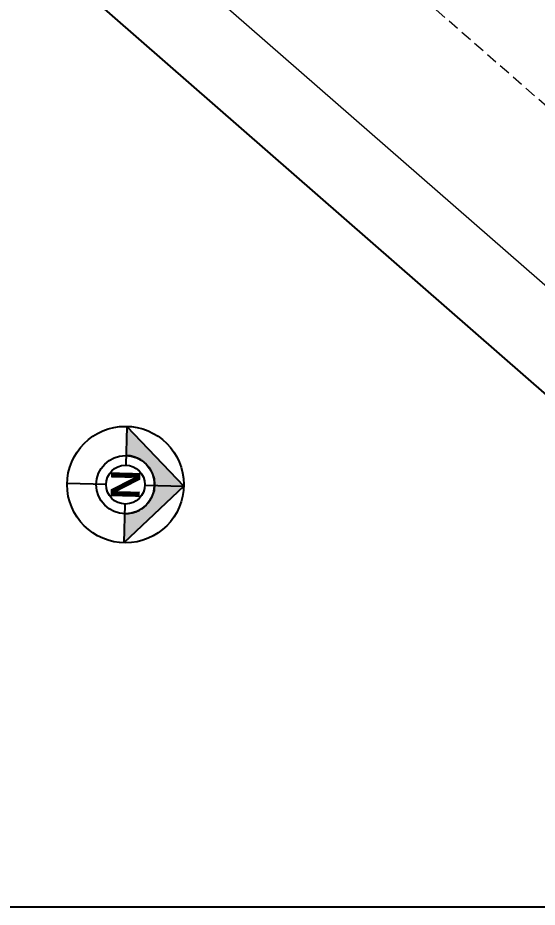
# Model space of a CAD drawing. Header units: metres. Extents: x 239315 to 239588, y 1700506 to 1700792.
# Drawn here: x 239406.8 to 239464.1, y 1700505.8 to 1700604 of the extents above; entities that cross this region are included whole.
import ezdxf
from ezdxf.enums import TextEntityAlignment as Align

# ---------------------------------------------------------------- set-up
doc = ezdxf.new("R2010")
doc.units = ezdxf.units.M
doc.header["$MEASUREMENT"] = 0
doc.header["$PDMODE"] = 2
doc.header["$PDSIZE"] = -1
doc.linetypes.add('CENTER', pattern=[0])
doc.linetypes.add('HIDDEN', pattern=[0.375, 0.25, -0.125])
for name, color, linetype in [('_MainRoad', 20, 'Continuous'), ('_OtherDetail', 193, 'Continuous'), ('_PrintItems', 7, 'Continuous'), ('_SitePlan', 50, 'Continuous'), ('DCR_MROAD', 20, 'Continuous'), ('DCR_SPLAN', 50, 'Continuous'), ('DCR_SPLOT_DIMENSION', 7, 'Continuous')]:
    doc.layers.add(name, color=color, linetype=linetype)
doc.styles.add('AutoDCRFont', font='ARIALN.TTF')
doc.styles.get("Standard").update_dxf_attribs({"font": ''})
doc.styles.get('Standard').set_extended_font_data('Arial Rounded MT Bold')
doc.dimstyles.new('DCR-PLOT-EXT', dxfattribs={"dimtxt": 0.3, "dimasz": 0.2, "dimexe": 0.2, "dimexo": 0.2, "dimgap": 0.09, "dimtad": 0, "dimtxsty": 'AutoDCRFont', "dimcen": 1, "dimdle": 0.1, "dimadec": 0, "dimazin": 2, "dimtfac": 1, "dimtdec": 4, "dimtofl": 0, "dimtmove": 0, "dimatfit": 3, "dimfxl": 1, "dimfxlon": 1, "dimtolj": 1, "dimtzin": 0, "dimlwd": 15, "dimlwe": 15, "dimarcsym": 0})

# ---------------------------------------------------------------- blocks, each defined once
blk = doc.blocks.new('North_PreDCR')
at = {"layer": '_OtherDetail'}
h = blk.add_hatch(color=256, dxfattribs=at)
h.paths.add_polyline_path([(-0.6, 0), (-0.3, 0, -0.414214), (0, 0.3), (0, 0.6)])
h.paths.add_polyline_path([(0.3, 0), (0.6, 0), (0, 0.6), (0, 0.3, -0.414214)])
for p, q in [((-0.6, 0), (0, 0.6)), ((0, 0.6), (0.6, 0)), ((0, 0.2), (0, 0.6)), ((-0.6, 0), (-0.2, 0)), ((0.2, 0), (0.6, 0)), ((0, -0.6), (0, -0.2))]:
    blk.add_line(p, q, dxfattribs=at)
for radius in [0.6, 0.3, 0.2]:
    blk.add_circle((0, 0), radius, dxfattribs=at)
blk.add_arc((0, 0), 0.3, 0, 180, dxfattribs=at)
blk.add_text('N', height=0.3, dxfattribs=at).set_placement((0, 0), align=Align.MIDDLE_CENTER)
blk = doc.blocks.new('_Oblique')
at = {"color": 0, "linetype": 'ByBlock', "lineweight": -2}
blk.add_line((-0.5, -0.5), (0.5, 0.5), dxfattribs=at)
blk = doc.blocks.new('*D45')
at = {"layer": 'DCR_SPLOT_DIMENSION', "color": 0, "lineweight": -2, "transparency": 16777216}
for p, q in [((239407.433, 1700676.165), (239407.268, 1700675.977)), ((239501.569, 1700593.925), (239501.404, 1700593.737))]:
    blk.add_line(p, q, dxfattribs=at)
at = {"layer": 'DCR_SPLOT_DIMENSION', "color": 0, "lineweight": 15, "transparency": 16777216}
for p, q in [((239407.357, 1700676.231), (239454.024, 1700635.461)), ((239501.644, 1700593.859), (239454.977, 1700634.629))]:
    blk.add_line(p, q, dxfattribs=at)
at = {"layer": 'Defpoints', "color": 0, "transparency": 16777216}
for p in [(239407.597, 1700676.354), (239501.569, 1700593.925), (239501.733, 1700594.114)]:
    blk.add_point(p, dxfattribs=at)
at = {"layer": 'DCR_SPLOT_DIMENSION', "color": 0, "lineweight": 15, "transparency": 16777216, "xscale": 0.25, "yscale": 0.25, "zscale": 0.25}
for p, rotation in [((239407.433, 1700676.165), 138.8585403693494), ((239501.569, 1700593.925), 318.8585403693494)]:
    blk.add_blockref('_Oblique', p, dxfattribs=dict(at, rotation=rotation))
at = {"layer": 'DCR_SPLOT_DIMENSION', "color": 0, "transparency": 16777216, "insert": (239454.501, 1700635.045), "char_height": 0.23, "attachment_point": 5, "rotation": 318.85854, "style": 'AutoDCRFont'}
blk.add_mtext('\\A1;125.00', dxfattribs=at)

msp = doc.modelspace()

# ---------------------------------------------------------------- linework, layer by layer
at = {"layer": '_MainRoad'}
msp.add_lwpolyline([(239499.904, 1700595.712), (239400.554, 1700682.507), (239390.304, 1700670.774), (239388.044, 1700675.076), (239383.909, 1700656.084), (239381.491, 1700660.687), (239368.974, 1700646.359), (239468.324, 1700559.563), (239480.841, 1700573.892), (239483.259, 1700569.289), (239487.394, 1700588.281), (239489.654, 1700583.979)], close=True, dxfattribs=at)
at = {"layer": '_PrintItems', "linetype": 'HIDDEN', "lineweight": 0, "ltscale": 5}
msp.add_line((239508.968, 1700555.924), (239370.351, 1700677.024), dxfattribs=at)
at = {"layer": '_PrintItems', "linetype": 'CENTER', "lineweight": 0}
msp.add_line((239499.1, 1700544.628), (239360.482, 1700665.728), dxfattribs=at)
at = {"layer": '_SitePlan'}
msp.add_lwpolyline([(239315.411, 1700780.601), (239588.26, 1700780.601), (239588.26, 1700505.825), (239315.411, 1700505.825)], close=True, dxfattribs=at)
at = {"layer": 'DCR_MROAD', "color": 20}
msp.add_lwpolyline([(239499.904, 1700595.712), (239400.554, 1700682.507), (239390.304, 1700670.774), (239388.044, 1700675.076), (239383.909, 1700656.084), (239381.491, 1700660.687), (239368.974, 1700646.359), (239468.324, 1700559.563), (239480.841, 1700573.892), (239483.259, 1700569.289), (239487.394, 1700588.281), (239489.654, 1700583.979)], close=True, dxfattribs=at)
at = {"layer": 'DCR_SPLAN', "color": 50}
msp.add_lwpolyline([(239315.411, 1700780.601), (239588.26, 1700780.601), (239588.26, 1700505.825), (239315.411, 1700505.825)], close=True, dxfattribs=at)

# ---------------------------------------------------------------- block references
at = {"layer": '_OtherDetail', "xscale": 10.71750679900672, "yscale": 10.71750679900672, "zscale": 10.71750679900672, "rotation": 268.52148170676}
msp.add_blockref('North_PreDCR', (239418.681, 1700552.469), dxfattribs=at)

# ---------------------------------------------------------------- dimensions: what is measured, and where the dimension line sits
at = {"layer": 'DCR_SPLOT_DIMENSION'}
dim = msp.add_aligned_dim(p1=(239407.597, 1700676.354), p2=(239501.733, 1700594.114), distance=-0.25, text='125.00', dimstyle='DCR-PLOT-EXT', override={"dimtxt": 0.23, "dimasz": 0.25, "dimexe": 0.25, "dimexo": 0.25, "dimgap": 0.25, "dimzin": 0, "dimdsep": 46, "dimblk": 'Oblique', "dimcen": 0.5, "dimazin": 0, "dimtdec": 2, "dimtix": 1, "dimtmove": 1, "dimatfit": 1, "dimfxlon": 0, "dimlwe": -2}, dxfattribs=at)
dim.commit()
dim.dimension.update_dxf_attribs({"geometry": '*D45', "text_midpoint": (239454.501, 1700635.045)})

doc.saveas('drawing.dxf')
